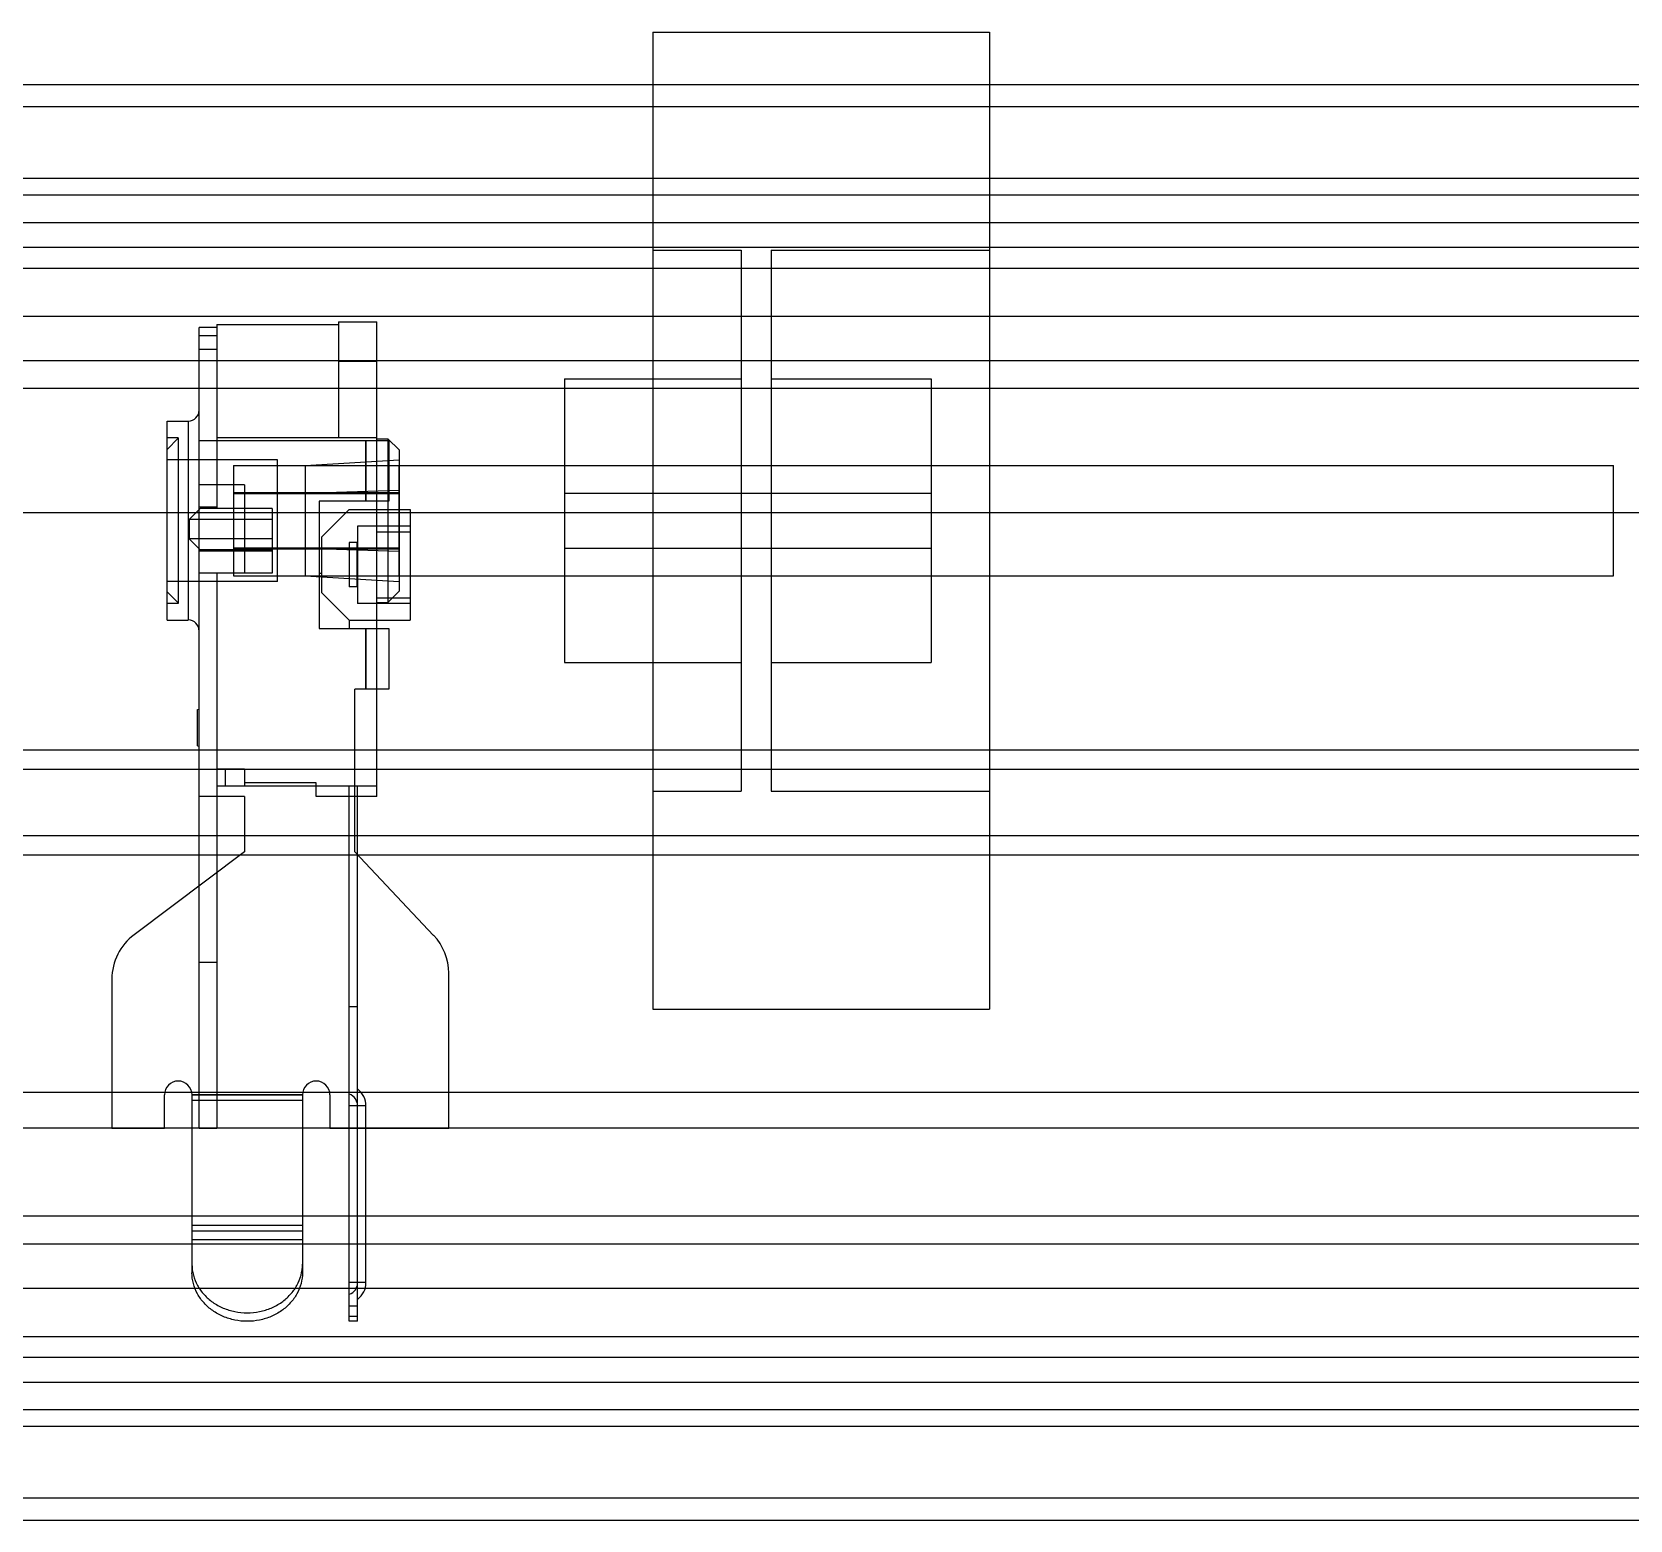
# Model space of a CAD drawing. Header units: inches. Extents: x 0 to 11.7, y 0 to 8.3.
# Drawn here: x 2.722 to 3.862, y 5.289 to 6.35 of the extents above; entities that cross this region are included whole.
import ezdxf

# ---------------------------------------------------------------- set-up
doc = ezdxf.new("R2010")
doc.units = ezdxf.units.IN
doc.header["$LTSCALE"] = 0.64311
doc.header["$MEASUREMENT"] = 0
doc.layers.get('0').update_dxf_attribs({"linetype": 'CONTINUOUS'})
doc.layers.add('02___PRT_ALL_AXES', color=7, linetype='CONTINUOUS')
doc.layers.add('INTFCLR_14433', color=7, linetype='CONTINUOUS')

msp = doc.modelspace()

# ---------------------------------------------------------------- linework, layer by layer
at = {"color": 7, "linetype": 'CONTINUOUS'}
for p, q in [((3.1652, 6.3495), (3.1652, 5.6527)), ((3.1652, 6.3495), (3.4053, 6.3495)), ((3.4053, 6.3495), (3.4053, 5.6527)), ((1.2124, 6.3121), (4.362, 6.3121)), ((1.2124, 6.2964), (4.362, 6.2964)), ((1.2124, 6.2452), (4.362, 6.2452)), ((1.2124, 6.2334), (4.362, 6.2334)), ((1.2124, 6.2137), (4.362, 6.2137)), ((1.2124, 6.196), (4.362, 6.196)), ((3.1652, 6.194), (3.2282, 6.194)), ((3.2282, 6.194), (3.2282, 5.8082)), ((3.2494, 6.194), (3.2494, 5.8082)), ((3.2494, 6.194), (3.4053, 6.194)), ((1.2124, 6.1812), (4.362, 6.1812)), ((1.2124, 6.1468), (4.362, 6.1468)), ((1.2124, 6.1153), (4.362, 6.1153)), ((3.1022, 6.1023), (3.1022, 5.8999)), ((3.1022, 6.1023), (3.2282, 6.1023)), ((3.2494, 6.1023), (3.3636, 6.1023)), ((3.3636, 6.1023), (3.3636, 5.8999)), ((1.2124, 6.0956), (4.362, 6.0956)), ((3.1022, 6.0208), (3.3636, 6.0208)), ((1.2124, 6.007), (4.362, 6.007)), ((3.1022, 5.9814), (3.3636, 5.9814)), ((3.1022, 5.8999), (3.2282, 5.8999)), ((3.2494, 5.8999), (3.3636, 5.8999)), ((1.2124, 5.8377), (4.362, 5.8377)), ((1.2124, 5.8239), (4.362, 5.8239)), ((3.1652, 5.8082), (3.2282, 5.8082)), ((3.2494, 5.8082), (3.4053, 5.8082)), ((1.2124, 5.7767), (4.362, 5.7767)), ((1.2124, 5.7629), (4.362, 5.7629)), ((3.1652, 5.6527), (3.4053, 5.6527)), ((1.2124, 5.5936), (4.362, 5.5936)), ((4.362, 5.568), (1.2124, 5.568)), ((4.362, 5.5051), (1.2124, 5.5051)), ((1.2124, 5.4854), (4.362, 5.4854)), ((1.2124, 5.4539), (4.362, 5.4539)), ((1.2124, 5.4194), (4.362, 5.4194)), ((1.2124, 5.4047), (4.362, 5.4047)), ((1.2124, 5.3869), (4.362, 5.3869)), ((1.2124, 5.3673), (4.362, 5.3673)), ((1.2124, 5.3554), (4.362, 5.3554)), ((1.2124, 5.3043), (4.362, 5.3043)), ((1.2124, 5.2885), (4.362, 5.2885))]:
    msp.add_line(p, q, dxfattribs=at)
at = {"layer": '02___PRT_ALL_AXES', "color": 7, "linetype": 'CONTINUOUS'}
for p, q in [((2.866, 6.0405), (2.866, 5.9617)), ((2.866, 6.0405), (2.9841, 6.0405)), ((2.9841, 5.9617), (2.9841, 6.0405)), ((2.9841, 6.0405), (3.8502, 6.0405)), ((3.8502, 5.9617), (3.8502, 6.0405)), ((2.866, 6.0211), (2.9841, 6.0211)), ((2.866, 6.0205), (2.9841, 6.0205)), ((2.866, 5.9817), (2.9841, 5.9817)), ((2.866, 5.9811), (2.9841, 5.9811)), ((2.866, 5.9617), (2.9841, 5.9617)), ((2.9841, 5.9617), (3.8502, 5.9617))]:
    msp.add_line(p, q, dxfattribs=at)
at = {"layer": 'INTFCLR_14433', "color": 6, "linetype": 'CONTINUOUS'}
for p, q in [((2.8415, 5.568), (2.8415, 6.1389)), ((2.8541, 6.1389), (2.8415, 6.1389)), ((2.8415, 6.1332), (2.8541, 6.1332)), ((2.8541, 6.1409), (2.8541, 6.0582)), ((2.8541, 6.1409), (2.9408, 6.1409)), ((2.9408, 6.1428), (2.9408, 6.0602)), ((2.9408, 6.1428), (2.9683, 6.1428)), ((2.9683, 5.8043), (2.9683, 6.1428)), ((2.8541, 6.1232), (2.8415, 6.1232)), ((2.9683, 6.1145), (2.9408, 6.1145)), ((2.8187, 5.9302), (2.8187, 6.072)), ((2.8187, 6.072), (2.8337, 6.072)), ((2.8337, 6.072), (2.8337, 5.9302)), ((2.8266, 6.0602), (2.8187, 6.0602)), ((2.8187, 6.0519), (2.8266, 6.0598)), ((2.8266, 6.0602), (2.8266, 5.9421)), ((2.8415, 6.0582), (2.9768, 6.0582)), ((2.9683, 6.0602), (2.8541, 6.0602)), ((2.8542, 6.0582), (2.8542, 6.0267)), ((2.9603, 6.0149), (2.9603, 6.0582)), ((2.9603, 6.0582), (2.9603, 6.0149)), ((2.9683, 6.0594), (2.9762, 6.0594)), ((2.9762, 6.0594), (2.9762, 5.9428)), ((2.9841, 6.0515), (2.9762, 6.0594)), ((2.9768, 6.0582), (2.9768, 6.0149)), ((2.9768, 6.0582), (2.9768, 6.0149)), ((2.8974, 6.0444), (2.8187, 6.0444)), ((2.8974, 5.9578), (2.8974, 6.0444)), ((2.9171, 6.0404), (2.9841, 6.0445)), ((2.9841, 6.0515), (2.9841, 5.9507)), ((2.8974, 6.0404), (2.9171, 6.0404)), ((2.9171, 6.0404), (2.9171, 5.9618)), ((2.8738, 6.0267), (2.8415, 6.0267)), ((2.8541, 6.0267), (2.8541, 6.0098)), ((2.8738, 6.0267), (2.8738, 5.9637)), ((2.8974, 6.0208), (2.9171, 6.0208)), ((2.9171, 6.0208), (2.9841, 6.0228)), ((2.8423, 6.0098), (2.8345, 6.0019)), ((2.8415, 6.011), (2.8541, 6.011)), ((2.8935, 6.0098), (2.8423, 6.0098)), ((2.8935, 6.0098), (2.8935, 5.9637)), ((2.927, 6.0149), (2.927, 5.9243)), ((2.9768, 6.0149), (2.927, 6.0149)), ((2.9486, 6.009), (2.9289, 5.9893)), ((2.9486, 6.009), (2.9919, 6.009)), ((2.9919, 6.009), (2.9919, 5.9302)), ((2.8345, 6.0019), (2.8345, 5.9881)), ((2.8935, 6.0019), (2.8345, 6.0019)), ((2.9545, 5.9972), (2.9545, 5.9421)), ((2.9919, 5.9972), (2.9545, 5.9972)), ((2.8345, 5.9881), (2.8423, 5.9802)), ((2.8935, 5.9881), (2.8345, 5.9881)), ((2.9289, 5.9893), (2.9289, 5.9499)), ((2.9486, 5.9854), (2.9486, 5.9539)), ((2.9545, 5.9854), (2.9486, 5.9854)), ((2.9541, 5.9854), (2.9541, 5.9539)), ((2.9683, 5.9932), (2.9919, 5.9932)), ((2.8415, 5.9795), (2.8935, 5.9795)), ((2.8935, 5.9802), (2.8423, 5.9802)), ((2.8974, 5.9815), (2.9171, 5.9815)), ((2.9171, 5.9815), (2.9841, 5.9794)), ((2.8935, 5.9637), (2.8415, 5.9637)), ((2.8541, 5.9637), (2.8541, 5.568)), ((2.8542, 5.9637), (2.8542, 5.8043)), ((2.8974, 5.9618), (2.9171, 5.9618)), ((2.9171, 5.9618), (2.9841, 5.9577)), ((2.927, 5.9637), (2.9289, 5.9637)), ((2.8974, 5.9578), (2.8187, 5.9578)), ((2.8187, 5.9503), (2.8266, 5.9425)), ((2.9289, 5.9499), (2.9486, 5.9302)), ((2.9545, 5.9539), (2.9486, 5.9539)), ((2.9841, 5.9507), (2.9762, 5.9428)), ((2.8266, 5.9421), (2.8187, 5.9421)), ((2.9919, 5.9421), (2.9545, 5.9421)), ((2.9683, 5.946), (2.9919, 5.946)), ((2.9683, 5.9428), (2.9762, 5.9428)), ((2.8187, 5.9302), (2.8337, 5.9302)), ((2.9486, 5.9302), (2.9486, 5.9243)), ((2.9486, 5.9302), (2.9919, 5.9302)), ((2.927, 5.9243), (2.9768, 5.9243)), ((2.9603, 5.881), (2.9603, 5.9243)), ((2.9603, 5.9243), (2.9603, 5.881)), ((2.9768, 5.9243), (2.9768, 5.881)), ((2.9768, 5.9243), (2.9768, 5.881)), ((2.9526, 5.7649), (2.9526, 5.881)), ((2.9768, 5.881), (2.9526, 5.881)), ((2.8404, 5.8665), (2.8415, 5.8668)), ((2.8404, 5.8405), (2.8404, 5.8665)), ((2.8404, 5.8405), (2.8415, 5.8402)), ((2.8738, 5.8239), (2.8541, 5.8239)), ((2.86, 5.8239), (2.86, 5.8121)), ((2.8738, 5.8239), (2.8738, 5.8121)), ((2.925, 5.8141), (2.8738, 5.8141)), ((2.925, 5.8043), (2.925, 5.8141)), ((2.8738, 5.8043), (2.8415, 5.8043)), ((2.8541, 5.8121), (2.9683, 5.8121)), ((2.8738, 5.8043), (2.8738, 5.7649)), ((2.9683, 5.8043), (2.925, 5.8043)), ((2.9486, 5.4302), (2.9486, 5.8121)), ((2.9545, 5.4302), (2.9545, 5.8121)), ((2.8738, 5.7649), (2.7951, 5.7058)), ((2.9526, 5.7649), (3.0087, 5.7054)), ((2.8415, 5.6862), (2.8541, 5.6862)), ((3.0195, 5.568), (3.0195, 5.6784)), ((2.7793, 5.6743), (2.7793, 5.568)), ((2.9486, 5.6547), (2.9545, 5.6547)), ((2.8167, 5.568), (2.8167, 5.5917)), ((2.8364, 5.5917), (2.8364, 5.4648)), ((2.8364, 5.5917), (2.9152, 5.5917)), ((2.9152, 5.5917), (2.8364, 5.5917)), ((2.9152, 5.5876), (2.8364, 5.5876)), ((2.9152, 5.5917), (2.9152, 5.4648)), ((2.9348, 5.5917), (2.9348, 5.568)), ((2.9604, 5.5838), (2.9486, 5.5838)), ((2.9604, 5.4578), (2.9604, 5.5838)), ((2.7793, 5.568), (2.8167, 5.568)), ((2.8415, 5.568), (2.8541, 5.568)), ((2.9348, 5.568), (3.0195, 5.568)), ((2.9152, 5.4985), (2.8364, 5.4985)), ((2.9152, 5.4944), (2.8364, 5.4944)), ((2.9152, 5.4944), (2.8364, 5.4944)), ((2.9152, 5.4884), (2.8364, 5.4884)), ((2.9604, 5.4578), (2.9486, 5.4578)), ((2.9545, 5.4411), (2.9486, 5.4411)), ((2.9545, 5.4337), (2.9486, 5.4337)), ((2.9545, 5.4302), (2.9486, 5.4302))]:
    msp.add_line(p, q, dxfattribs=at)
for centre, radius, start, end in [((2.8337, 6.0799), 0.00787, 270, 360), ((2.8337, 5.9224), 0.00787, 0, 90), ((2.8187, 5.6743), 0.0394, 126.8699, 180), ((2.9801, 5.6784), 0.0394, 0, 43.3634), ((2.8266, 5.5917), 0.00984, 0.0379, 180), ((2.925, 5.5917), 0.00984, 0, 179.9621), ((2.9457, 5.5838), 0.00886, 0, 70.5288), ((2.9457, 5.5838), 0.0148, 0, 53.1301), ((2.9457, 5.4578), 0.00886, 289.4712, 360), ((2.9457, 5.4578), 0.0148, 306.8699, 360)]:
    msp.add_arc(centre, radius, start, end, dxfattribs=at)
for points, knots in [([(2.8364, 5.4709), (2.8364, 5.4683), (2.8371, 5.463), (2.8401, 5.4556), (2.8448, 5.449), (2.8511, 5.4435), (2.8586, 5.4394), (2.867, 5.4368), (2.8728, 5.4363), (2.8758, 5.4363)], [0, 0, 0, 0, 0.134407, 0.270054, 0.408621, 0.551065, 0.697557, 0.847562, 1, 1, 1, 1]), ([(2.8758, 5.4363), (2.8787, 5.4363), (2.8846, 5.4368), (2.893, 5.4394), (2.9005, 5.4435), (2.9067, 5.449), (2.9115, 5.4556), (2.9145, 5.463), (2.9152, 5.4683), (2.9152, 5.4709)], [0, 0, 0, 0, 0.152438, 0.302443, 0.448935, 0.591379, 0.729946, 0.865593, 1, 1, 1, 1]), ([(2.8758, 5.4302), (2.8728, 5.4302), (2.867, 5.4308), (2.8586, 5.4334), (2.8511, 5.4375), (2.8448, 5.443), (2.8401, 5.4496), (2.8371, 5.457), (2.8364, 5.4622), (2.8364, 5.4648)], [0, 0, 0, 0, 0.152438, 0.302443, 0.448935, 0.591379, 0.729946, 0.865593, 1, 1, 1, 1]), ([(2.9152, 5.4648), (2.9152, 5.4622), (2.9145, 5.457), (2.9115, 5.4496), (2.9067, 5.443), (2.9005, 5.4375), (2.893, 5.4334), (2.8846, 5.4308), (2.8787, 5.4302), (2.8758, 5.4302)], [0, 0, 0, 0, 0.134407, 0.270054, 0.408621, 0.551065, 0.697557, 0.847562, 1, 1, 1, 1])]:
    msp.add_open_spline(points, degree=3, knots=knots, dxfattribs=at)

doc.saveas('drawing.dxf')
